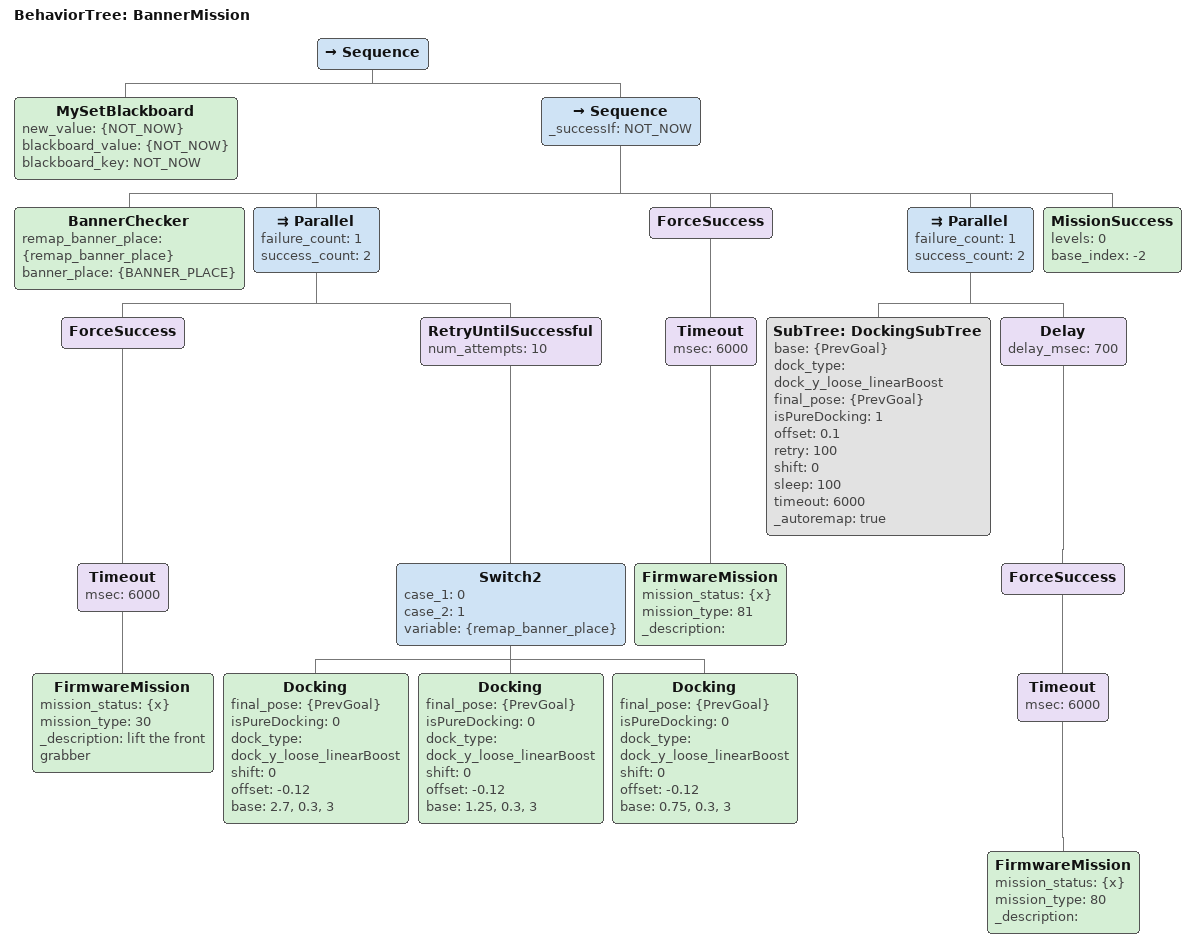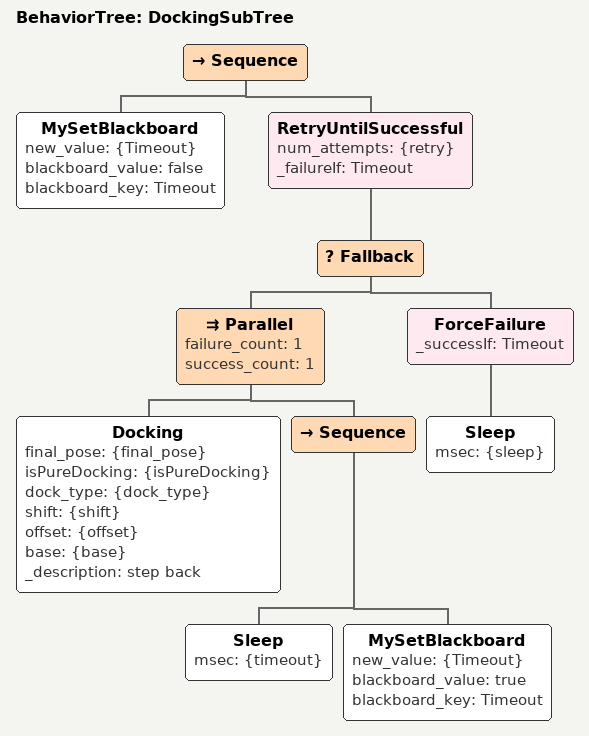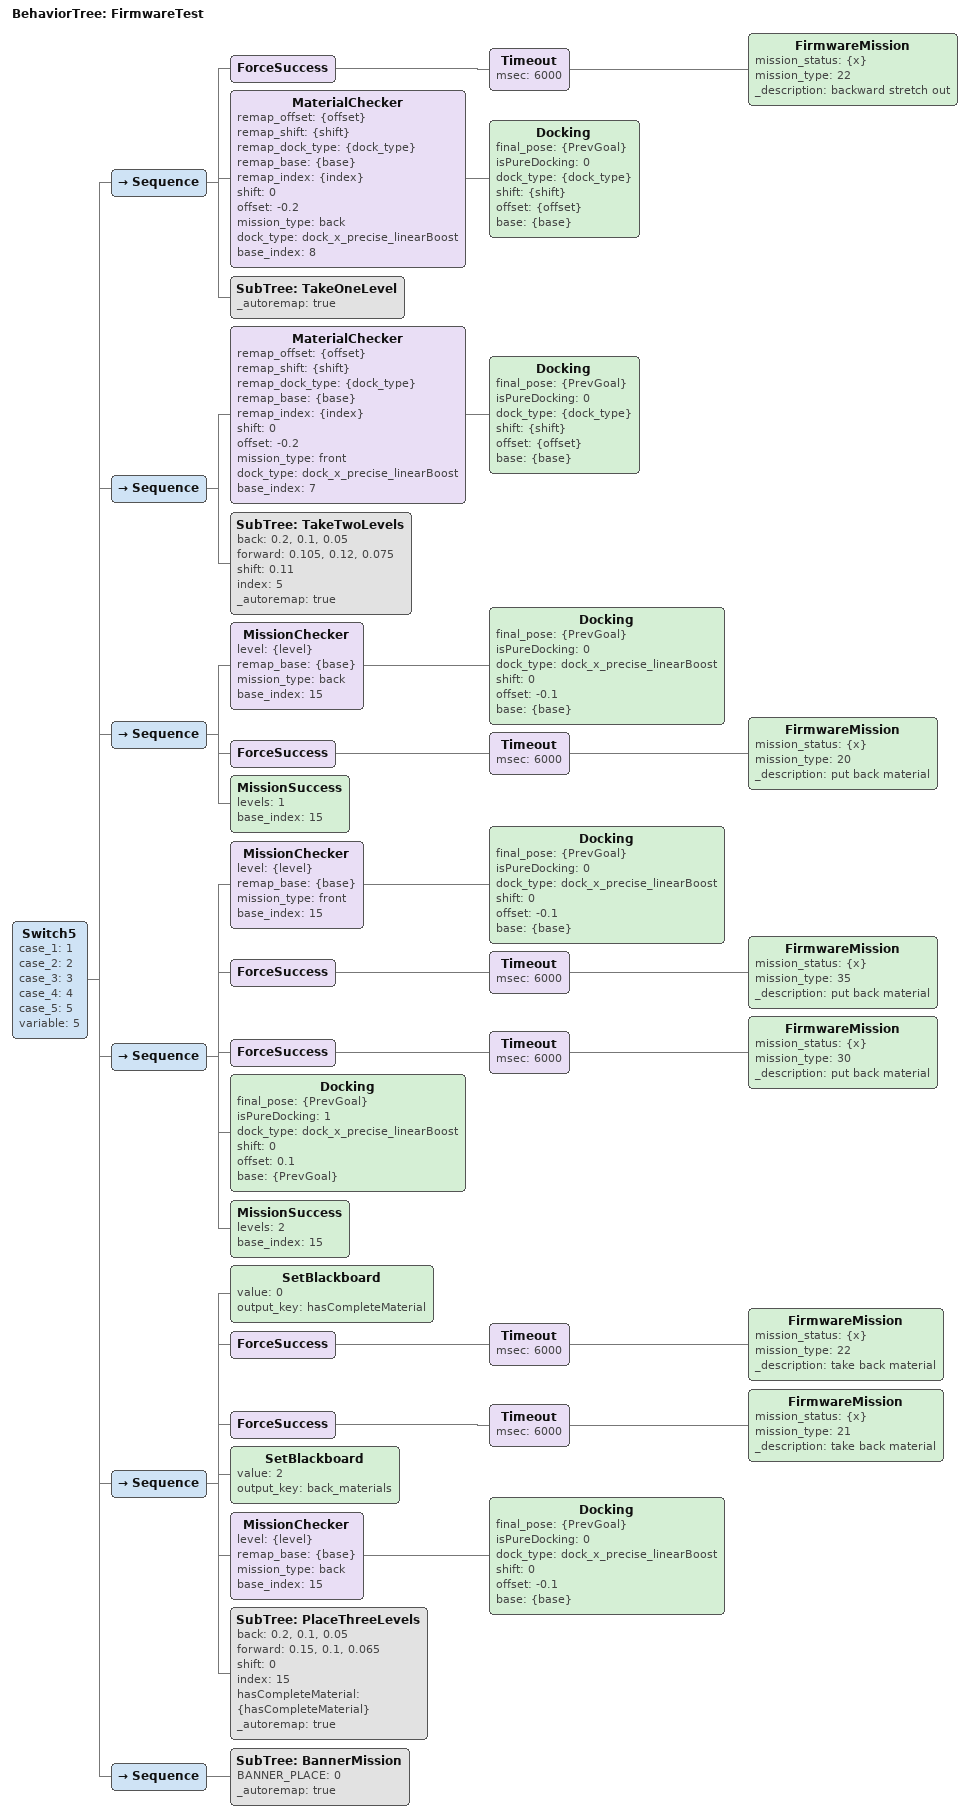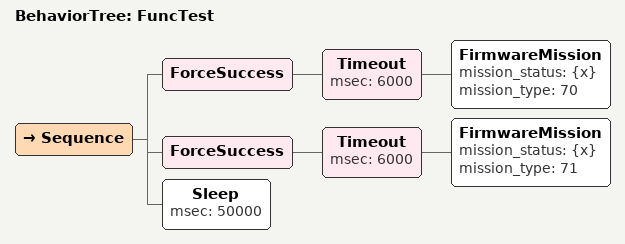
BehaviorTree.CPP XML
<BehaviorTree ID="BannerMission">
  <Sequence>
    <MySetBlackboard new_value="{NOT_NOW}" blackboard_value="{NOT_NOW}" blackboard_key="NOT_NOW"/>
    <Sequence _successIf="NOT_NOW">
      <BannerChecker remap_banner_place="{remap_banner_place}" banner_place="{BANNER_PLACE}"/>
      <Parallel failure_count="1" success_count="2">
        <ForceSuccess>
          <Timeout msec="6000">
            <FirmwareMission mission_status="{x}" mission_type="30" _description="lift the front grabber"/>
          </Timeout>
        </ForceSuccess>
        <RetryUntilSuccessful num_attempts="10">
          <Switch2 case_1="0" case_2="1" variable="{remap_banner_place}">
            <Docking final_pose="{PrevGoal}" isPureDocking="0" dock_type="dock_y_loose_linearBoost" shift="0" offset="-0.12" base="2.7, 0.3, 3"/>
            <Docking final_pose="{PrevGoal}" isPureDocking="0" dock_type="dock_y_loose_linearBoost" shift="0" offset="-0.12" base="1.25, 0.3, 3"/>
            <Docking final_pose="{PrevGoal}" isPureDocking="0" dock_type="dock_y_loose_linearBoost" shift="0" offset="-0.12" base="0.75, 0.3, 3"/>
          </Switch2>
        </RetryUntilSuccessful>
      </Parallel>
      <ForceSuccess>
        <Timeout msec="6000">
          <FirmwareMission mission_status="{x}" mission_type="81" _description=""/>
        </Timeout>
      </ForceSuccess>
      <Parallel failure_count="1" success_count="2">
        <SubTree ID="DockingSubTree" base="{PrevGoal}" dock_type="dock_y_loose_linearBoost" final_pose="{PrevGoal}" isPureDocking="1" offset="0.1" retry="100" shift="0" sleep="100" timeout="6000" _autoremap="true"/>
        <Delay delay_msec="700">
          <ForceSuccess>
            <Timeout msec="6000">
              <FirmwareMission mission_status="{x}" mission_type="80" _description=""/>
            </Timeout>
          </ForceSuccess>
        </Delay>
      </Parallel>
      <MissionSuccess levels="0" base_index="-2"/>
    </Sequence>
  </Sequence>
</BehaviorTree>

<BehaviorTree ID="DockingSubTree">
  <Sequence>
    <MySetBlackboard new_value="{Timeout}" blackboard_value="false" blackboard_key="Timeout"/>
    <RetryUntilSuccessful num_attempts="{retry}" _failureIf="Timeout">
      <Fallback>
        <Parallel failure_count="1" success_count="1">
          <Docking final_pose="{final_pose}" isPureDocking="{isPureDocking}" dock_type="{dock_type}" shift="{shift}" offset="{offset}" base="{base}" _description="step back"/>
          <Sequence>
            <Sleep msec="{timeout}"/>
            <MySetBlackboard new_value="{Timeout}" blackboard_value="true" blackboard_key="Timeout"/>
          </Sequence>
        </Parallel>
        <ForceFailure _successIf="Timeout">
          <Sleep msec="{sleep}"/>
        </ForceFailure>
      </Fallback>
    </RetryUntilSuccessful>
  </Sequence>
</BehaviorTree>

<BehaviorTree ID="FirmwareTest">
  <Switch5 case_1="1" case_2="2" case_3="3" case_4="4" case_5="5" variable="5">
    <Sequence>
      <ForceSuccess>
        <Timeout msec="6000">
          <FirmwareMission mission_status="{x}" mission_type="22" _description="backward stretch out"/>
        </Timeout>
      </ForceSuccess>
      <MaterialChecker remap_offset="{offset}" remap_shift="{shift}" remap_dock_type="{dock_type}" remap_base="{base}" remap_index="{index}" shift="0" offset="-0.2" mission_type="back" dock_type="dock_x_precise_linearBoost" base_index="8">
        <Docking final_pose="{PrevGoal}" isPureDocking="0" dock_type="{dock_type}" shift="{shift}" offset="{offset}" base="{base}"/>
      </MaterialChecker>
      <SubTree ID="TakeOneLevel" _autoremap="true"/>
    </Sequence>
    <Sequence>
      <MaterialChecker remap_offset="{offset}" remap_shift="{shift}" remap_dock_type="{dock_type}" remap_base="{base}" remap_index="{index}" shift="0" offset="-0.2" mission_type="front" dock_type="dock_x_precise_linearBoost" base_index="7">
        <Docking final_pose="{PrevGoal}" isPureDocking="0" dock_type="{dock_type}" shift="{shift}" offset="{offset}" base="{base}"/>
      </MaterialChecker>
      <SubTree ID="TakeTwoLevels" back="0.2, 0.1, 0.05" forward="0.105, 0.12, 0.075" shift="0.11" index="5" _autoremap="true"/>
    </Sequence>
    <Sequence>
      <MissionChecker level="{level}" remap_base="{base}" mission_type="back" base_index="15">
        <Docking final_pose="{PrevGoal}" isPureDocking="0" dock_type="dock_x_precise_linearBoost" shift="0" offset="-0.1" base="{base}"/>
      </MissionChecker>
      <ForceSuccess>
        <Timeout msec="6000">
          <FirmwareMission mission_status="{x}" mission_type="20" _description="put back material"/>
        </Timeout>
      </ForceSuccess>
      <MissionSuccess levels="1" base_index="15"/>
    </Sequence>
    <Sequence>
      <MissionChecker level="{level}" remap_base="{base}" mission_type="front" base_index="15">
        <Docking final_pose="{PrevGoal}" isPureDocking="0" dock_type="dock_x_precise_linearBoost" shift="0" offset="-0.1" base="{base}"/>
      </MissionChecker>
      <ForceSuccess>
        <Timeout msec="6000">
          <FirmwareMission mission_status="{x}" mission_type="35" _description="put back material"/>
        </Timeout>
      </ForceSuccess>
      <ForceSuccess>
        <Timeout msec="6000">
          <FirmwareMission mission_status="{x}" mission_type="30" _description="put back material"/>
        </Timeout>
      </ForceSuccess>
      <Docking final_pose="{PrevGoal}" isPureDocking="1" dock_type="dock_x_precise_linearBoost" shift="0" offset="0.1" base="{PrevGoal}"/>
      <MissionSuccess levels="2" base_index="15"/>
    </Sequence>
    <Sequence>
      <SetBlackboard value="0" output_key="hasCompleteMaterial"/>
      <ForceSuccess>
        <Timeout msec="6000">
          <FirmwareMission mission_status="{x}" mission_type="22" _description="take back material"/>
        </Timeout>
      </ForceSuccess>
      <ForceSuccess>
        <Timeout msec="6000">
          <FirmwareMission mission_status="{x}" mission_type="21" _description="take back material"/>
        </Timeout>
      </ForceSuccess>
      <SetBlackboard value="2" output_key="back_materials"/>
      <MissionChecker level="{level}" remap_base="{base}" mission_type="back" base_index="15">
        <Docking final_pose="{PrevGoal}" isPureDocking="0" dock_type="dock_x_precise_linearBoost" shift="0" offset="-0.1" base="{base}"/>
      </MissionChecker>
      <SubTree ID="PlaceThreeLevels" back="0.2, 0.1, 0.05" forward="0.15, 0.1, 0.065" shift="0" index="15" hasCompleteMaterial="{hasCompleteMaterial}" _autoremap="true"/>
    </Sequence>
    <Sequence>
      <SubTree ID="BannerMission" BANNER_PLACE="0" _autoremap="true"/>
    </Sequence>
  </Switch5>
</BehaviorTree>

<BehaviorTree ID="FuncTest">
  <Sequence>
    <ForceSuccess>
      <Timeout msec="6000">
        <FirmwareMission mission_status="{x}" mission_type="70"/>
      </Timeout>
    </ForceSuccess>
    <ForceSuccess>
      <Timeout msec="6000">
        <FirmwareMission mission_status="{x}" mission_type="71"/>
      </Timeout>
    </ForceSuccess>
    <Sleep msec="50000"/>
  </Sequence>
</BehaviorTree>
